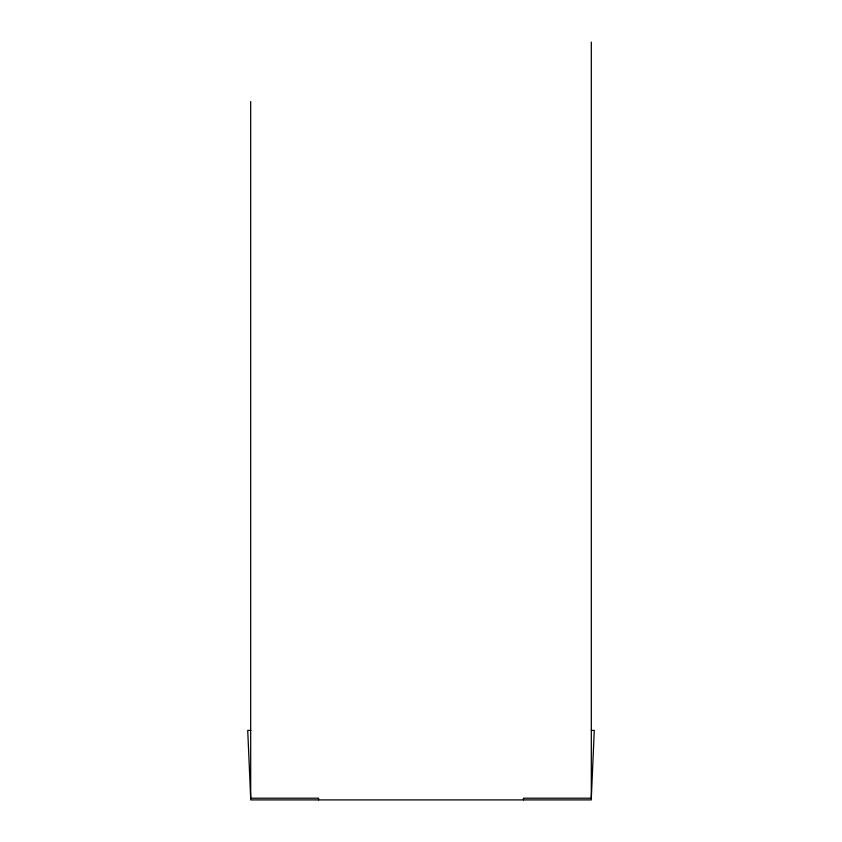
<?xml version="1.0" encoding="UTF-8"?>
<svg xmlns="http://www.w3.org/2000/svg" width="842" height="842" viewBox="0 0 842 842"><rect width="100%" height="100%" fill="white"/><g stroke="black" fill="none" stroke-linecap="round" stroke-linejoin="round"><path stroke-width="1.26" d="M250.684 730.351L247.727 730.414L250.684 798.205L318.539 798.205L318.539 799.9M591.316 730.351L594.273 730.414L591.316 798.205L523.461 798.205L523.461 799.9M591.316 42.1L591.316 799.9L250.684 799.9L250.684 101.524"/></g></svg>
